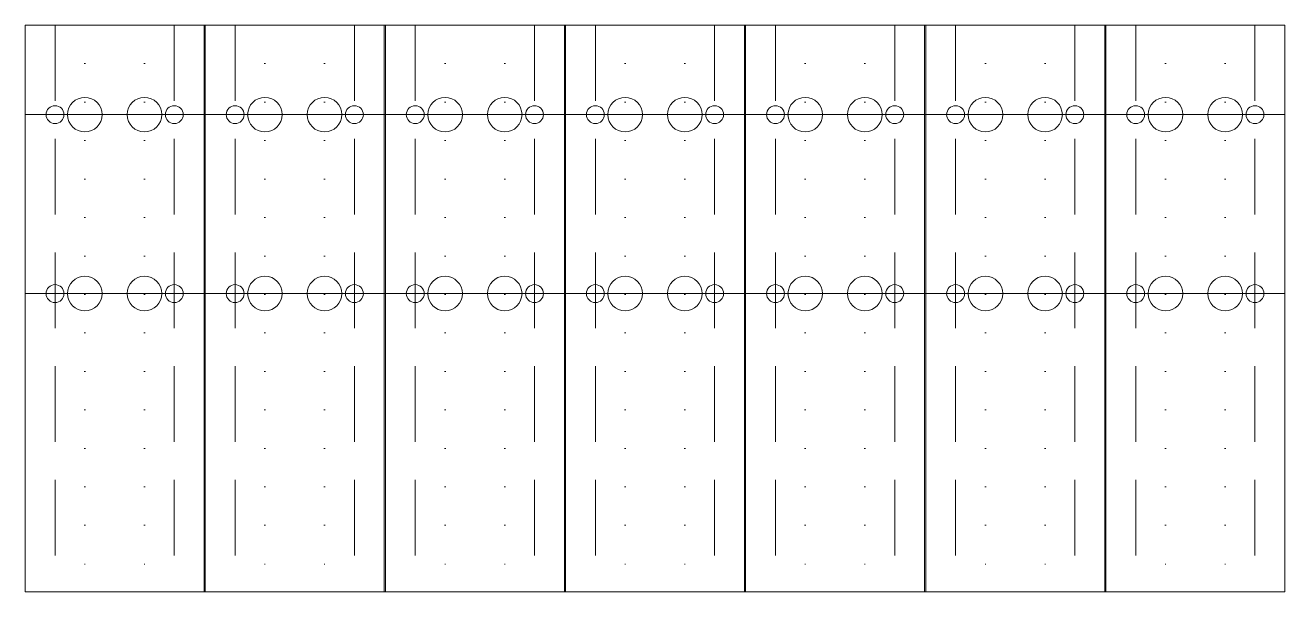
# Model space of a CAD drawing. Header units: millimetres. Extents: x 0 to 211, y 0 to 95.
import ezdxf

# ---------------------------------------------------------------- set-up
doc = ezdxf.new("R2010")
doc.units = ezdxf.units.MM
doc.linetypes.add('DASHED', pattern=[19.05, 12.7, -6.35])
doc.linetypes.add('DOT', pattern=[6.35, 0, -6.35])
doc.layers.add('cuts', color=7, linetype='CONTINUOUS', lineweight=0, true_color=0x000000)
doc.layers.add('guides', color=1, linetype='CONTINUOUS', lineweight=0, true_color=0xff0000)

msp = doc.modelspace()

# ---------------------------------------------------------------- linework, layer by layer
at = {"layer": 'cuts'}
for p, q in [((0, 95), (211.2, 95)), ((0, 0), (0, 95)), ((211.2, 95), (211.2, 0)), ((211.2, 0), (0, 0))]:
    msp.add_line(p, q, dxfattribs=at)
for centre, radius in [((10, 80), 2.9), ((20, 80), 2.9), ((40.2, 80), 2.9), ((50.2, 80), 2.9), ((70.4, 80), 2.9), ((80.4, 80), 2.9), ((100.6, 80), 2.9), ((110.6, 80), 2.9), ((130.8, 80), 2.9), ((140.8, 80), 2.9), ((161, 80), 2.9), ((171, 80), 2.9), ((191.2, 80), 2.9), ((201.2, 80), 2.9), ((5, 80), 1.5), ((25, 80), 1.5), ((35.2, 80), 1.5), ((55.2, 80), 1.5), ((65.4, 80), 1.5), ((85.4, 80), 1.5), ((95.6, 80), 1.5), ((115.6, 80), 1.5), ((125.8, 80), 1.5), ((145.8, 80), 1.5), ((156, 80), 1.5), ((176, 80), 1.5), ((186.2, 80), 1.5), ((206.2, 80), 1.5), ((10, 50), 2.9), ((20, 50), 2.9), ((40.2, 50), 2.9), ((50.2, 50), 2.9), ((70.4, 50), 2.9), ((80.4, 50), 2.9), ((100.6, 50), 2.9), ((110.6, 50), 2.9), ((130.8, 50), 2.9), ((140.8, 50), 2.9), ((161, 50), 2.9), ((171, 50), 2.9), ((191.2, 50), 2.9), ((201.2, 50), 2.9), ((5, 50), 1.5), ((25, 50), 1.5), ((35.2, 50), 1.5), ((55.2, 50), 1.5), ((65.4, 50), 1.5), ((85.4, 50), 1.5), ((95.6, 50), 1.5), ((115.6, 50), 1.5), ((125.8, 50), 1.5), ((145.8, 50), 1.5), ((156, 50), 1.5), ((176, 50), 1.5), ((186.2, 50), 1.5), ((206.2, 50), 1.5)]:
    msp.add_circle(centre, radius, dxfattribs=at)
at = {"layer": 'guides'}
for p, q in [((0, 95), (211.2, 95)), ((0, 95), (0, 0)), ((30, 95), (30, 0)), ((30.2, 95), (30.2, 0)), ((60.2, 95), (60.2, 0)), ((60.4, 95), (60.4, 0)), ((90.4, 95), (90.4, 0)), ((90.6, 95), (90.6, 0)), ((120.6, 95), (120.6, 0)), ((120.8, 95), (120.8, 0)), ((150.8, 95), (150.8, 0)), ((151, 95), (151, 0)), ((181, 95), (181, 0)), ((181.2, 95), (181.2, 0)), ((211.2, 95), (211.2, 0)), ((0, 80), (211.2, 80)), ((0, 50), (211.2, 50)), ((0, 0), (211.2, 0))]:
    msp.add_line(p, q, dxfattribs=at)
at = {"layer": 'guides', "linetype": 'DASHED'}
for p, q in [((5, 95), (5, 0)), ((25, 95), (25, 0)), ((35.2, 95), (35.2, 0)), ((55.2, 95), (55.2, 0)), ((65.4, 95), (65.4, 0)), ((85.4, 95), (85.4, 0)), ((95.6, 95), (95.6, 0)), ((115.6, 95), (115.6, 0)), ((125.8, 95), (125.8, 0)), ((145.8, 95), (145.8, 0)), ((156, 95), (156, 0)), ((176, 95), (176, 0)), ((186.2, 95), (186.2, 0)), ((206.2, 95), (206.2, 0))]:
    msp.add_line(p, q, dxfattribs=at)
at = {"layer": 'guides', "linetype": 'DOT'}
for p, q in [((10, 95), (10, 0)), ((20, 95), (20, 0)), ((40.2, 95), (40.2, 0)), ((50.2, 95), (50.2, 0)), ((70.4, 95), (70.4, 0)), ((80.4, 95), (80.4, 0)), ((100.6, 95), (100.6, 0)), ((110.6, 95), (110.6, 0)), ((130.8, 95), (130.8, 0)), ((140.8, 95), (140.8, 0)), ((161, 95), (161, 0)), ((171, 95), (171, 0)), ((191.2, 95), (191.2, 0)), ((201.2, 95), (201.2, 0))]:
    msp.add_line(p, q, dxfattribs=at)

doc.saveas('drawing.dxf')
